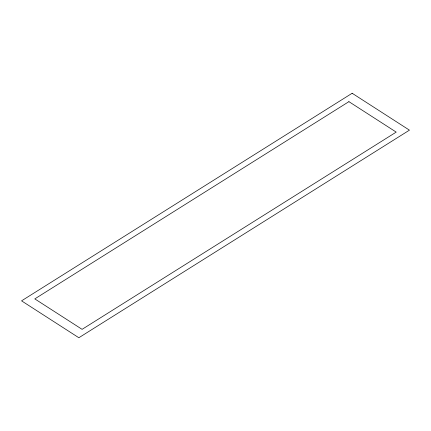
<?xml version="1.0" encoding="UTF-8"?>
<svg xmlns="http://www.w3.org/2000/svg" width="431" height="431" viewBox="0 0 431 431"><rect width="100%" height="100%" fill="white"/><g stroke="black" fill="none" stroke-linecap="round" stroke-linejoin="round"><path stroke-width="0.65" d="M352.149 93.263L21.55 300.849L78.851 337.737L409.45 130.151L352.149 93.263M348.911 101.657L34.792 298.893L82.089 329.343L396.208 132.107L348.911 101.657"/></g></svg>
